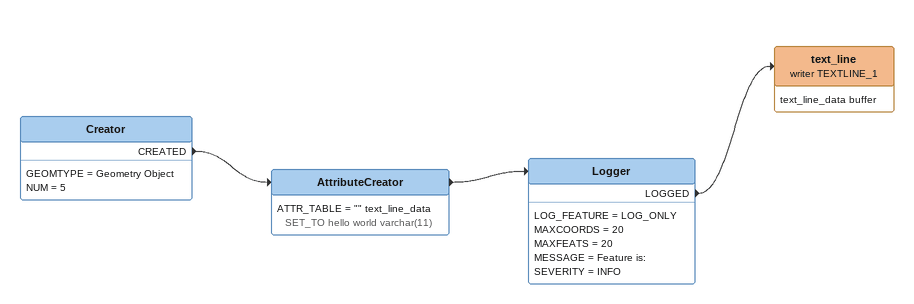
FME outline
Creator
    GEOMTYPE = Geometry Object
    NUM = 5
    CREATED -> AttributeCreator
AttributeCreator
    ATTR_TABLE = "" text_line_data SET_TO hello world varchar(11)
    -> Logger
Logger
    LOG_FEATURE = LOG_ONLY
    MAXCOORDS = 20
    MAXFEATS = 20
    MESSAGE = Feature is:
    SEVERITY = INFO
    LOGGED -> text_line (writer TEXTLINE_1)
text_line (writer TEXTLINE_1)
    attributes: text_line_data buffer
